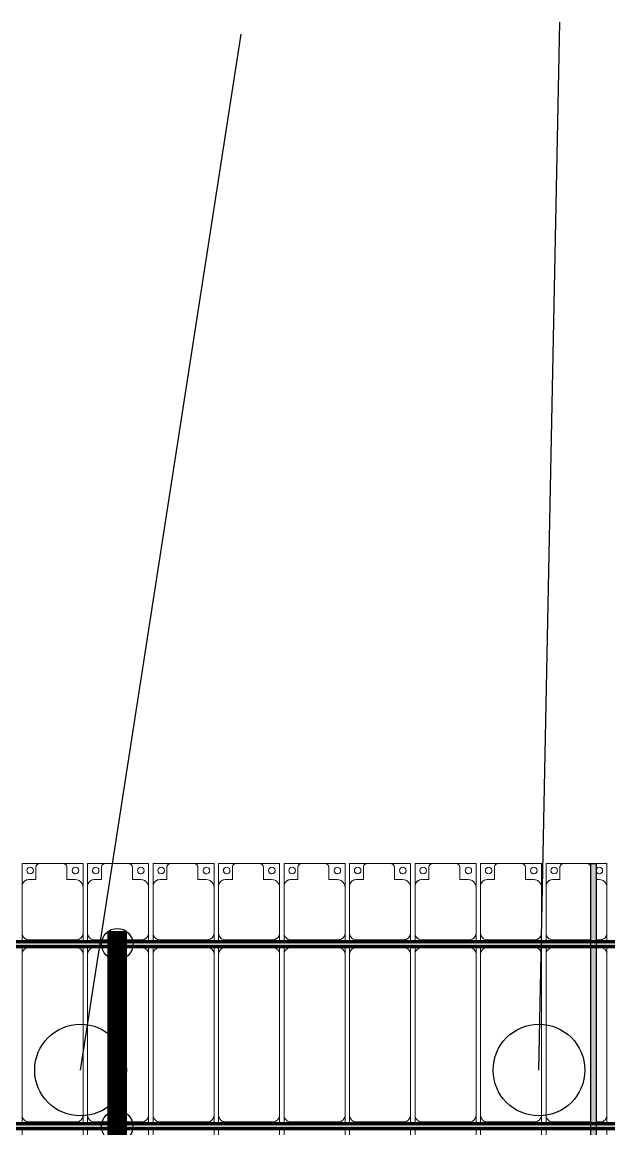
# Model space of a CAD drawing. Header units: millimetres. Extents: x -291190 to 146725, y 19759 to 185158.
# Drawn here: x -59906 to -55426, y 157191 to 165639 of the extents above; entities that cross this region are included whole.
import ezdxf

# ---------------------------------------------------------------- set-up
doc = ezdxf.new("R2010")
doc.units = ezdxf.units.MM
doc.layers.add('A-GENM', color=13, linetype='Continuous', lineweight=9)
doc.layers.add('S-BEAM', color=12, linetype='Continuous', lineweight=9)
for name, color, linetype in [('GC-BICH NEO', 6, 'Continuous'), ('GC-DAY NEO', 5, 'Continuous'), ('GC-HOP 40x60 GIA CUONG', 1, 'Continuous')]:
    doc.layers.add(name, color=color, linetype=linetype)

# ---------------------------------------------------------------- blocks, each defined once
blk = doc.blocks.new('Dải phao đi lại kèm đỡ invester - DẢI PHAO ĐI LẠI-60252-KHUNG KẾT CẤU BÈ PIN 4')
at = {"layer": 'A-GENM', "color": 7}
for p, q in [((120258.4, 713.3), (120258.4, 769.7)), ((120258.4, 713.3), (120258.4, 769.7)), ((120723.4, 769.7), (120723.4, 713.3)), ((120723.4, 769.7), (120723.4, 713.3)), ((120758.4, 713.3), (120758.4, 769.7)), ((120758.4, 713.3), (120758.4, 769.7)), ((121223.4, 769.7), (121223.4, 713.3)), ((121223.4, 769.7), (121223.4, 713.3)), ((121258.4, 713.3), (121258.4, 769.7)), ((121258.4, 713.3), (121258.4, 769.7)), ((121723.4, 769.7), (121723.4, 713.3)), ((121723.4, 769.7), (121723.4, 713.3)), ((121758.4, 713.3), (121758.4, 769.7)), ((121758.4, 713.3), (121758.4, 769.7)), ((122223.4, 769.7), (122223.4, 713.3)), ((122223.4, 769.7), (122223.4, 713.3)), ((122258.4, 713.3), (122258.4, 769.7)), ((122258.4, 713.3), (122258.4, 769.7)), ((122723.4, 769.7), (122723.4, 713.3)), ((122723.4, 769.7), (122723.4, 713.3)), ((122758.4, 713.3), (122758.4, 769.7)), ((122758.4, 713.3), (122758.4, 769.7)), ((123223.4, 769.7), (123223.4, 713.3)), ((123223.4, 769.7), (123223.4, 713.3)), ((123258.4, 713.3), (123258.4, 769.7)), ((123258.4, 713.3), (123258.4, 769.7)), ((123723.4, 769.7), (123723.4, 713.3)), ((123723.4, 769.7), (123723.4, 713.3)), ((123758.4, 713.3), (123758.4, 769.7)), ((123758.4, 713.3), (123758.4, 769.7)), ((124223.4, 769.7), (124223.4, 713.3)), ((124223.4, 769.7), (124223.4, 713.3)), ((124258.4, 713.3), (124258.4, 769.7)), ((124258.4, 713.3), (124258.4, 769.7)), ((124723.4, 769.7), (124723.4, 713.3)), ((120258.4, 610.3), (120258.4, 673.3)), ((120258.4, 610.3), (120258.4, 673.3)), ((120258.4, 610.3), (120258.4, -620.3)), ((120341.4, 660.3), (120308.4, 660.3)), ((120673.4, 660.3), (120381.4, 660.3)), ((120723.4, 673.3), (120723.4, 610.3)), ((120723.4, 673.3), (120723.4, 610.3)), ((120723.4, -620.3), (120723.4, 610.3)), ((120758.4, 610.3), (120758.4, 673.3)), ((120758.4, 610.3), (120758.4, 673.3)), ((120758.4, 610.3), (120758.4, -620.3)), ((121173.4, 660.3), (120808.4, 660.3)), ((121223.4, 673.3), (121223.4, 610.3)), ((121223.4, 673.3), (121223.4, 610.3)), ((121223.4, -620.3), (121223.4, 610.3)), ((121258.4, 610.3), (121258.4, 673.3)), ((121258.4, 610.3), (121258.4, 673.3)), ((121258.4, 610.3), (121258.4, -620.3)), ((121673.4, 660.3), (121308.4, 660.3)), ((121723.4, 673.3), (121723.4, 610.3)), ((121723.4, 673.3), (121723.4, 610.3)), ((121723.4, -620.3), (121723.4, 610.3)), ((121758.4, 610.3), (121758.4, 673.3)), ((121758.4, 610.3), (121758.4, 673.3)), ((121758.4, 610.3), (121758.4, -620.3)), ((122173.4, 660.3), (121808.4, 660.3)), ((122223.4, 673.3), (122223.4, 610.3)), ((122223.4, 673.3), (122223.4, 610.3)), ((122223.4, -620.3), (122223.4, 610.3)), ((122258.4, 610.3), (122258.4, 673.3)), ((122258.4, 610.3), (122258.4, 673.3)), ((122258.4, 610.3), (122258.4, -620.3)), ((122673.4, 660.3), (122308.4, 660.3)), ((122723.4, 673.3), (122723.4, 610.3)), ((122723.4, 673.3), (122723.4, 610.3)), ((122723.4, -620.3), (122723.4, 610.3)), ((122758.4, 610.3), (122758.4, 673.3)), ((122758.4, 610.3), (122758.4, 673.3)), ((122758.4, 610.3), (122758.4, -620.3)), ((123173.4, 660.3), (122808.4, 660.3)), ((123223.4, 673.3), (123223.4, 610.3)), ((123223.4, 673.3), (123223.4, 610.3)), ((123223.4, -620.3), (123223.4, 610.3)), ((123258.4, 610.3), (123258.4, 673.3)), ((123258.4, 610.3), (123258.4, 673.3)), ((123258.4, 610.3), (123258.4, -620.3)), ((123673.4, 660.3), (123308.4, 660.3)), ((123723.4, 673.3), (123723.4, 610.3)), ((123723.4, 673.3), (123723.4, 610.3)), ((123723.4, -620.3), (123723.4, 610.3)), ((123758.4, 610.3), (123758.4, 673.3)), ((123758.4, 610.3), (123758.4, 673.3)), ((123758.4, 610.3), (123758.4, -620.3)), ((124173.4, 660.3), (123808.4, 660.3)), ((124223.4, 673.3), (124223.4, 610.3)), ((124223.4, 673.3), (124223.4, 610.3)), ((124223.4, -620.3), (124223.4, 610.3)), ((124258.4, 610.3), (124258.4, 673.3)), ((124258.4, 610.3), (124258.4, 673.3)), ((124258.4, 610.3), (124258.4, -620.3)), ((124673.4, 660.3), (124308.4, 660.3)), ((124723.4, 673.3), (124723.4, 610.3)), ((124723.4, -620.3), (124723.4, 610.3)), ((120258.4, -676.7), (120258.4, -620.3)), ((120258.4, -676.7), (120258.4, -620.3)), ((120308.4, -670.3), (120341.4, -670.3)), ((120381.4, -670.3), (120673.4, -670.3)), ((120723.4, -620.3), (120723.4, -676.7)), ((120723.4, -620.3), (120723.4, -676.7)), ((120758.4, -676.7), (120758.4, -620.3)), ((120758.4, -676.7), (120758.4, -620.3)), ((120808.4, -670.3), (121173.4, -670.3)), ((121223.4, -620.3), (121223.4, -676.7)), ((121223.4, -620.3), (121223.4, -676.7)), ((121258.4, -676.7), (121258.4, -620.3)), ((121258.4, -676.7), (121258.4, -620.3)), ((121308.4, -670.3), (121673.4, -670.3)), ((121723.4, -620.3), (121723.4, -676.7)), ((121723.4, -620.3), (121723.4, -676.7)), ((121758.4, -676.7), (121758.4, -620.3)), ((121758.4, -676.7), (121758.4, -620.3)), ((121808.4, -670.3), (122173.4, -670.3)), ((122223.4, -620.3), (122223.4, -676.7)), ((122223.4, -620.3), (122223.4, -676.7)), ((122258.4, -676.7), (122258.4, -620.3)), ((122258.4, -676.7), (122258.4, -620.3)), ((122308.4, -670.3), (122673.4, -670.3)), ((122723.4, -620.3), (122723.4, -676.7)), ((122723.4, -620.3), (122723.4, -676.7)), ((122758.4, -676.7), (122758.4, -620.3)), ((122758.4, -676.7), (122758.4, -620.3)), ((122808.4, -670.3), (123173.4, -670.3)), ((123223.4, -620.3), (123223.4, -676.7)), ((123223.4, -620.3), (123223.4, -676.7)), ((123258.4, -676.7), (123258.4, -620.3)), ((123258.4, -676.7), (123258.4, -620.3)), ((123308.4, -670.3), (123673.4, -670.3)), ((123723.4, -620.3), (123723.4, -676.7)), ((123723.4, -620.3), (123723.4, -676.7)), ((123758.4, -676.7), (123758.4, -620.3)), ((123758.4, -676.7), (123758.4, -620.3)), ((123808.4, -670.3), (124173.4, -670.3)), ((124223.4, -620.3), (124223.4, -676.7)), ((124223.4, -620.3), (124223.4, -676.7)), ((124258.4, -676.7), (124258.4, -620.3)), ((124258.4, -676.7), (124258.4, -620.3)), ((124308.4, -670.3), (124673.4, -670.3)), ((124723.4, -620.3), (124723.4, -676.7)), ((124723.4, -620.3), (124723.4, -676.7)), ((120258.4, -779.7), (120258.4, -716.7)), ((120258.4, -779.7), (120258.4, -716.7)), ((120341.4, -729.7), (120308.4, -729.7)), ((120673.4, -729.7), (120381.4, -729.7)), ((120723.4, -716.7), (120723.4, -779.7)), ((120723.4, -716.7), (120723.4, -779.7)), ((120758.4, -779.7), (120758.4, -716.7)), ((120758.4, -779.7), (120758.4, -716.7)), ((121173.4, -729.7), (120808.4, -729.7)), ((121223.4, -716.7), (121223.4, -779.7)), ((121223.4, -716.7), (121223.4, -779.7)), ((121258.4, -779.7), (121258.4, -716.7)), ((121258.4, -779.7), (121258.4, -716.7)), ((121673.4, -729.7), (121308.4, -729.7)), ((121723.4, -716.7), (121723.4, -779.7)), ((121723.4, -716.7), (121723.4, -779.7)), ((121758.4, -779.7), (121758.4, -716.7)), ((121758.4, -779.7), (121758.4, -716.7)), ((122173.4, -729.7), (121808.4, -729.7)), ((122223.4, -716.7), (122223.4, -779.7)), ((122223.4, -716.7), (122223.4, -779.7)), ((122258.4, -779.7), (122258.4, -716.7)), ((122258.4, -779.7), (122258.4, -716.7)), ((122673.4, -729.7), (122308.4, -729.7)), ((122723.4, -716.7), (122723.4, -779.7)), ((122723.4, -716.7), (122723.4, -779.7)), ((122758.4, -779.7), (122758.4, -716.7)), ((122758.4, -779.7), (122758.4, -716.7)), ((123173.4, -729.7), (122808.4, -729.7)), ((123223.4, -716.7), (123223.4, -779.7)), ((123223.4, -716.7), (123223.4, -779.7)), ((123258.4, -779.7), (123258.4, -716.7)), ((123258.4, -779.7), (123258.4, -716.7)), ((123673.4, -729.7), (123308.4, -729.7)), ((123723.4, -716.7), (123723.4, -779.7)), ((123723.4, -716.7), (123723.4, -779.7)), ((123758.4, -779.7), (123758.4, -716.7)), ((123758.4, -779.7), (123758.4, -716.7)), ((124173.4, -729.7), (123808.4, -729.7)), ((124223.4, -716.7), (124223.4, -779.7)), ((124223.4, -716.7), (124223.4, -779.7)), ((124258.4, -779.7), (124258.4, -716.7)), ((124258.4, -779.7), (124258.4, -716.7)), ((124673.4, -729.7), (124308.4, -729.7)), ((124723.4, -716.7), (124723.4, -779.7)), ((120258.4, -779.7), (120258.4, -1129.7)), ((120723.4, -1139.7), (120723.4, -779.7)), ((120758.4, -779.7), (120758.4, -1129.7)), ((121223.4, -1139.7), (121223.4, -779.7)), ((121258.4, -779.7), (121258.4, -1129.7)), ((121723.4, -1139.7), (121723.4, -779.7)), ((121758.4, -779.7), (121758.4, -1129.7)), ((122223.4, -1139.7), (122223.4, -779.7)), ((122258.4, -779.7), (122258.4, -1129.7)), ((122723.4, -1139.7), (122723.4, -779.7)), ((122758.4, -779.7), (122758.4, -1129.7)), ((123223.4, -1139.7), (123223.4, -779.7)), ((123258.4, -779.7), (123258.4, -1129.7)), ((123723.4, -1139.7), (123723.4, -779.7)), ((123758.4, -779.7), (123758.4, -1129.7)), ((124223.4, -1139.7), (124223.4, -779.7)), ((124258.4, -779.7), (124258.4, -1129.7)), ((124723.4, -1139.7), (124723.4, -779.7)), ((120258.4, -1312.2), (120258.4, -1129.7)), ((120258.4, -1129.7), (120258.4, -1312.2)), ((120723.4, -1139.7), (120723.4, -1312.2)), ((120723.4, -1312.2), (120723.4, -1139.7)), ((120758.4, -1312.2), (120758.4, -1129.7)), ((120758.4, -1129.7), (120758.4, -1312.2)), ((121223.4, -1139.7), (121223.4, -1312.2)), ((121223.4, -1312.2), (121223.4, -1139.7)), ((121258.4, -1312.2), (121258.4, -1129.7)), ((121258.4, -1129.7), (121258.4, -1312.2)), ((121723.4, -1139.7), (121723.4, -1312.2)), ((121723.4, -1312.2), (121723.4, -1139.7)), ((121758.4, -1312.2), (121758.4, -1129.7)), ((121758.4, -1129.7), (121758.4, -1312.2)), ((122223.4, -1139.7), (122223.4, -1312.2)), ((122223.4, -1312.2), (122223.4, -1139.7)), ((122258.4, -1312.2), (122258.4, -1129.7)), ((122258.4, -1129.7), (122258.4, -1312.2)), ((122723.4, -1139.7), (122723.4, -1312.2)), ((122723.4, -1312.2), (122723.4, -1139.7)), ((122758.4, -1312.2), (122758.4, -1129.7)), ((122758.4, -1129.7), (122758.4, -1312.2)), ((123223.4, -1139.7), (123223.4, -1312.2)), ((123223.4, -1312.2), (123223.4, -1139.7)), ((123258.4, -1312.2), (123258.4, -1129.7)), ((123258.4, -1129.7), (123258.4, -1312.2)), ((123723.4, -1139.7), (123723.4, -1312.2)), ((123723.4, -1312.2), (123723.4, -1139.7)), ((123758.4, -1312.2), (123758.4, -1129.7)), ((123758.4, -1129.7), (123758.4, -1312.2)), ((124223.4, -1139.7), (124223.4, -1312.2)), ((124223.4, -1312.2), (124223.4, -1139.7)), ((124258.4, -1312.2), (124258.4, -1129.7)), ((124258.4, -1129.7), (124258.4, -1312.2)), ((124723.4, -1139.7), (124723.4, -1312.2)), ((124723.4, -1312.2), (124723.4, -1139.7)), ((120318.4, -1189.7), (120341.4, -1189.7)), ((120381.8, -1189.7), (120381.8, -1282.2)), ((120618.2, -1282.2), (120618.2, -1189.7)), ((120618.2, -1189.7), (120673.4, -1189.7)), ((120818.4, -1189.7), (120881.8, -1189.7)), ((120881.8, -1189.7), (120881.8, -1282.2)), ((121118.2, -1282.2), (121118.2, -1189.7)), ((121118.2, -1189.7), (121173.4, -1189.7)), ((121318.4, -1189.7), (121381.8, -1189.7)), ((121381.8, -1189.7), (121381.8, -1282.2)), ((121618.2, -1282.2), (121618.2, -1189.7)), ((121618.2, -1189.7), (121673.4, -1189.7)), ((121818.4, -1189.7), (121881.8, -1189.7)), ((121881.8, -1189.7), (121881.8, -1282.2)), ((122118.2, -1282.2), (122118.2, -1189.7)), ((122118.2, -1189.7), (122173.4, -1189.7)), ((122318.4, -1189.7), (122381.8, -1189.7)), ((122381.8, -1189.7), (122381.8, -1282.2)), ((122618.2, -1282.2), (122618.2, -1189.7)), ((122618.2, -1189.7), (122673.4, -1189.7)), ((122818.4, -1189.7), (122881.8, -1189.7)), ((122881.8, -1189.7), (122881.8, -1282.2)), ((123118.2, -1282.2), (123118.2, -1189.7)), ((123118.2, -1189.7), (123173.4, -1189.7)), ((123318.4, -1189.7), (123381.8, -1189.7)), ((123381.8, -1189.7), (123381.8, -1282.2)), ((123618.2, -1282.2), (123618.2, -1189.7)), ((123618.2, -1189.7), (123673.4, -1189.7)), ((123818.4, -1189.7), (123881.8, -1189.7)), ((123881.8, -1189.7), (123881.8, -1282.2)), ((124118.2, -1282.2), (124118.2, -1189.7)), ((124118.2, -1189.7), (124173.4, -1189.7)), ((124318.4, -1189.7), (124381.8, -1189.7)), ((124381.8, -1189.7), (124381.8, -1282.2)), ((124618.2, -1282.2), (124618.2, -1189.7)), ((124618.2, -1189.7), (124673.4, -1189.7)), ((120341.4, -1312.2), (120258.4, -1312.2)), ((120258.4, -1312.2), (120341.4, -1312.2)), ((120411.8, -1312.2), (120381.4, -1312.2)), ((120381.4, -1312.2), (120411.8, -1312.2)), ((120411.8, -1312.2), (120588.2, -1312.2)), ((120723.4, -1312.2), (120588.2, -1312.2)), ((120588.2, -1312.2), (120723.4, -1312.2)), ((120911.8, -1312.2), (120758.4, -1312.2)), ((120758.4, -1312.2), (120911.8, -1312.2)), ((120911.8, -1312.2), (121088.2, -1312.2)), ((121223.4, -1312.2), (121088.2, -1312.2)), ((121088.2, -1312.2), (121223.4, -1312.2)), ((121411.8, -1312.2), (121258.4, -1312.2)), ((121258.4, -1312.2), (121411.8, -1312.2)), ((121411.8, -1312.2), (121588.2, -1312.2)), ((121723.4, -1312.2), (121588.2, -1312.2)), ((121588.2, -1312.2), (121723.4, -1312.2)), ((121911.8, -1312.2), (121758.4, -1312.2)), ((121758.4, -1312.2), (121911.8, -1312.2)), ((121911.8, -1312.2), (122088.2, -1312.2)), ((122223.4, -1312.2), (122088.2, -1312.2)), ((122088.2, -1312.2), (122223.4, -1312.2)), ((122411.8, -1312.2), (122258.4, -1312.2)), ((122258.4, -1312.2), (122411.8, -1312.2)), ((122411.8, -1312.2), (122588.2, -1312.2)), ((122723.4, -1312.2), (122588.2, -1312.2)), ((122588.2, -1312.2), (122723.4, -1312.2)), ((122911.8, -1312.2), (122758.4, -1312.2)), ((122758.4, -1312.2), (122911.8, -1312.2)), ((122911.8, -1312.2), (123088.2, -1312.2)), ((123223.4, -1312.2), (123088.2, -1312.2)), ((123088.2, -1312.2), (123223.4, -1312.2)), ((123411.8, -1312.2), (123258.4, -1312.2)), ((123258.4, -1312.2), (123411.8, -1312.2)), ((123411.8, -1312.2), (123588.2, -1312.2)), ((123723.4, -1312.2), (123588.2, -1312.2)), ((123588.2, -1312.2), (123723.4, -1312.2)), ((123911.8, -1312.2), (123758.4, -1312.2)), ((123758.4, -1312.2), (123911.8, -1312.2)), ((123911.8, -1312.2), (124088.2, -1312.2)), ((124223.4, -1312.2), (124088.2, -1312.2)), ((124088.2, -1312.2), (124223.4, -1312.2)), ((124411.8, -1312.2), (124258.4, -1312.2)), ((124258.4, -1312.2), (124411.8, -1312.2)), ((124411.8, -1312.2), (124588.2, -1312.2)), ((124723.4, -1312.2), (124588.2, -1312.2)), ((124588.2, -1312.2), (124723.4, -1312.2))]:
    blk.add_line(p, q, dxfattribs=at)
for centre, radius, start, end in [((120308.4, 610.3), 50, 90, 180), ((120308.4, 610.3), 50, 150, 180), ((120308.4, 610.3), 50, 105, 120), ((120673.4, 610.3), 50, 360, 90), ((120673.4, 610.3), 50, 60, 90), ((120673.4, 610.3), 50, 15, 30), ((120808.4, 610.3), 50, 90, 180), ((120808.4, 610.3), 50, 150, 180), ((120808.4, 610.3), 50, 105, 120), ((121173.4, 610.3), 50, 360, 90), ((121173.4, 610.3), 50, 60, 90), ((121173.4, 610.3), 50, 15, 30), ((121308.4, 610.3), 50, 90, 180), ((121308.4, 610.3), 50, 150, 180), ((121308.4, 610.3), 50, 105, 120), ((121673.4, 610.3), 50, 360, 90), ((121673.4, 610.3), 50, 60, 90), ((121673.4, 610.3), 50, 15, 30), ((121808.4, 610.3), 50, 90, 180), ((121808.4, 610.3), 50, 150, 180), ((121808.4, 610.3), 50, 105, 120), ((122173.4, 610.3), 50, 360, 90), ((122173.4, 610.3), 50, 60, 90), ((122173.4, 610.3), 50, 15, 30), ((122308.4, 610.3), 50, 90, 180), ((122308.4, 610.3), 50, 150, 180), ((122308.4, 610.3), 50, 105, 120), ((122673.4, 610.3), 50, 360, 90), ((122673.4, 610.3), 50, 60, 90), ((122673.4, 610.3), 50, 15, 30), ((122808.4, 610.3), 50, 90, 180), ((122808.4, 610.3), 50, 150, 180), ((122808.4, 610.3), 50, 105, 120), ((123173.4, 610.3), 50, 360, 90), ((123173.4, 610.3), 50, 60, 90), ((123173.4, 610.3), 50, 15, 30), ((123308.4, 610.3), 50, 90, 180), ((123308.4, 610.3), 50, 150, 180), ((123308.4, 610.3), 50, 105, 120), ((123673.4, 610.3), 50, 360, 90), ((123673.4, 610.3), 50, 60, 90), ((123673.4, 610.3), 50, 15, 30), ((123808.4, 610.3), 50, 90, 180), ((123808.4, 610.3), 50, 150, 180), ((124173.4, 610.3), 50, 360, 90), ((124173.4, 610.3), 50, 60, 90), ((124173.4, 610.3), 50, 15, 30), ((124308.4, 610.3), 50, 90, 180), ((124308.4, 610.3), 50, 150, 180), ((124308.4, 610.3), 50, 105, 120), ((124673.4, 610.3), 50, 360, 90), ((124673.4, 610.3), 50, 60, 90), ((124673.4, 610.3), 50, 15, 30), ((120308.4, -620.3), 50, 180, 270), ((120308.4, -620.3), 50, 195, 210), ((120308.4, -620.3), 50, 240, 270), ((120673.4, -620.3), 50, 270, 0), ((120673.4, -620.3), 50, 270, 300), ((120673.4, -620.3), 50, 330, 0), ((120808.4, -620.3), 50, 180, 270), ((120808.4, -620.3), 50, 195, 210), ((120808.4, -620.3), 50, 240, 270), ((121173.4, -620.3), 50, 270, 0), ((121173.4, -620.3), 50, 270, 300), ((121173.4, -620.3), 50, 330, 0), ((121308.4, -620.3), 50, 180, 270), ((121308.4, -620.3), 50, 195, 210), ((121308.4, -620.3), 50, 240, 270), ((121673.4, -620.3), 50, 270, 0), ((121673.4, -620.3), 50, 270, 300), ((121673.4, -620.3), 50, 330, 0), ((121808.4, -620.3), 50, 180, 270), ((121808.4, -620.3), 50, 195, 210), ((121808.4, -620.3), 50, 240, 270), ((122173.4, -620.3), 50, 270, 0), ((122173.4, -620.3), 50, 270, 300), ((122173.4, -620.3), 50, 330, 0), ((122308.4, -620.3), 50, 180, 270), ((122308.4, -620.3), 50, 195, 210), ((122308.4, -620.3), 50, 240, 270), ((122673.4, -620.3), 50, 270, 0), ((122673.4, -620.3), 50, 270, 300), ((122673.4, -620.3), 50, 330, 0), ((122808.4, -620.3), 50, 180, 270), ((122808.4, -620.3), 50, 195, 210), ((122808.4, -620.3), 50, 240, 270), ((123173.4, -620.3), 50, 270, 0), ((123173.4, -620.3), 50, 270, 300), ((123173.4, -620.3), 50, 330, 0), ((123308.4, -620.3), 50, 180, 270), ((123308.4, -620.3), 50, 195, 210), ((123308.4, -620.3), 50, 240, 270), ((123673.4, -620.3), 50, 270, 0), ((123673.4, -620.3), 50, 270, 300), ((123673.4, -620.3), 50, 330, 0), ((123808.4, -620.3), 50, 180, 270), ((123808.4, -620.3), 50, 195, 210), ((123808.4, -620.3), 50, 255, 270), ((124173.4, -620.3), 50, 270, 0), ((124173.4, -620.3), 50, 270, 300), ((124173.4, -620.3), 50, 330, 0), ((124308.4, -620.3), 50, 180, 270), ((124308.4, -620.3), 50, 195, 210), ((124308.4, -620.3), 50, 240, 270), ((124673.4, -620.3), 50, 270, 0), ((124673.4, -620.3), 50, 270, 300), ((124673.4, -620.3), 50, 330, 0), ((120308.4, -779.7), 50, 90, 180), ((120308.4, -779.7), 50, 90, 165), ((120673.4, -779.7), 50, 360, 90), ((120673.4, -779.7), 50, 15, 90), ((120808.4, -779.7), 50, 90, 180), ((120808.4, -779.7), 50, 90, 165), ((121173.4, -779.7), 50, 360, 90), ((121173.4, -779.7), 50, 15, 90), ((121308.4, -779.7), 50, 90, 180), ((121308.4, -779.7), 50, 90, 165), ((121673.4, -779.7), 50, 360, 90), ((121673.4, -779.7), 50, 15, 90), ((121808.4, -779.7), 50, 90, 180), ((121808.4, -779.7), 50, 90, 165), ((122173.4, -779.7), 50, 360, 90), ((122173.4, -779.7), 50, 15, 90), ((122308.4, -779.7), 50, 90, 180), ((122308.4, -779.7), 50, 90, 165), ((122673.4, -779.7), 50, 360, 90), ((122673.4, -779.7), 50, 15, 90), ((122808.4, -779.7), 50, 90, 180), ((122808.4, -779.7), 50, 90, 165), ((123173.4, -779.7), 50, 360, 90), ((123173.4, -779.7), 50, 15, 90), ((123308.4, -779.7), 50, 90, 180), ((123308.4, -779.7), 50, 90, 165), ((123673.4, -779.7), 50, 360, 90), ((123673.4, -779.7), 50, 15, 90), ((123808.4, -779.7), 50, 90, 180), ((123808.4, -779.7), 50, 90, 165), ((124173.4, -779.7), 50, 360, 90), ((124173.4, -779.7), 50, 15, 90), ((124308.4, -779.7), 50, 90, 180), ((124308.4, -779.7), 50, 90, 165), ((124673.4, -779.7), 50, 360, 90), ((124673.4, -779.7), 50, 15, 90), ((120318.4, -1129.7), 60, 180, 270), ((120318.4, -1129.7), 60, 210, 270), ((120673.4, -1139.7), 50, 270, 360), ((120673.4, -1139.7), 50, 270, 345), ((120673.4, -1139.7), 50, 300, 315), ((120673.4, -1139.7), 50, 300, 315), ((120818.4, -1129.7), 60, 180, 270), ((120818.4, -1129.7), 60, 210, 270), ((121173.4, -1139.7), 50, 270, 360), ((121173.4, -1139.7), 50, 270, 345), ((121173.4, -1139.7), 50, 300, 315), ((121173.4, -1139.7), 50, 300, 315), ((121318.4, -1129.7), 60, 180, 270), ((121318.4, -1129.7), 60, 210, 270), ((121673.4, -1139.7), 50, 270, 360), ((121673.4, -1139.7), 50, 270, 345), ((121673.4, -1139.7), 50, 300, 315), ((121673.4, -1139.7), 50, 300, 315), ((121818.4, -1129.7), 60, 180, 270), ((121818.4, -1129.7), 60, 210, 270), ((122173.4, -1139.7), 50, 270, 360), ((122173.4, -1139.7), 50, 270, 345), ((122173.4, -1139.7), 50, 300, 315), ((122173.4, -1139.7), 50, 300, 315), ((122318.4, -1129.7), 60, 180, 270), ((122318.4, -1129.7), 60, 210, 270), ((122673.4, -1139.7), 50, 270, 360), ((122673.4, -1139.7), 50, 270, 345), ((122673.4, -1139.7), 50, 300, 315), ((122673.4, -1139.7), 50, 300, 315), ((122818.4, -1129.7), 60, 180, 270), ((122818.4, -1129.7), 60, 210, 270), ((123173.4, -1139.7), 50, 270, 360), ((123173.4, -1139.7), 50, 270, 345), ((123173.4, -1139.7), 50, 300, 315), ((123173.4, -1139.7), 50, 300, 315), ((123318.4, -1129.7), 60, 180, 270), ((123318.4, -1129.7), 60, 210, 270), ((123673.4, -1139.7), 50, 270, 360), ((123673.4, -1139.7), 50, 270, 345), ((123673.4, -1139.7), 50, 300, 315), ((123673.4, -1139.7), 50, 300, 315), ((123818.4, -1129.7), 60, 180, 270), ((123818.4, -1129.7), 60, 210, 270), ((124173.4, -1139.7), 50, 270, 360), ((124173.4, -1139.7), 50, 270, 345), ((124173.4, -1139.7), 50, 300, 315), ((124173.4, -1139.7), 50, 300, 315), ((124318.4, -1129.7), 60, 180, 270), ((124318.4, -1129.7), 60, 210, 270), ((124673.4, -1139.7), 50, 270, 360), ((124673.4, -1139.7), 50, 270, 345), ((124673.4, -1139.7), 50, 300, 315), ((124673.4, -1139.7), 50, 300, 315), ((120316.8, -1258.6), 25, 90, 270), ((120316.8, -1258.6), 25, 180, 270), ((120316.8, -1258.6), 25, 90, 165), ((120316.8, -1258.6), 25, 15, 90), ((120316.8, -1258.6), 25, 75, 90), ((120316.8, -1258.6), 25, 270, 345), ((120316.8, -1258.6), 25, 270, 345), ((120316.8, -1258.6), 25, 15, 60), ((120661.8, -1258.6), 25, 90, 270), ((120661.8, -1258.6), 25, 180, 270), ((120661.8, -1258.6), 25, 90, 165), ((120661.8, -1258.6), 25, 270, 90), ((120661.8, -1258.6), 25, 15, 90), ((120661.8, -1258.6), 25, 270, 0), ((120816.8, -1258.6), 25, 90, 270), ((120816.8, -1258.6), 25, 180, 270), ((120816.8, -1258.6), 25, 90, 165), ((120816.8, -1258.6), 25, 270, 90), ((120816.8, -1258.6), 25, 75, 90), ((120816.8, -1258.6), 25, 270, 360), ((120816.8, -1258.6), 25, 15, 60), ((121161.8, -1258.6), 25, 90, 270), ((121161.8, -1258.6), 25, 180, 270), ((121161.8, -1258.6), 25, 90, 165), ((121161.8, -1258.6), 25, 270, 90), ((121161.8, -1258.6), 25, 15, 90), ((121161.8, -1258.6), 25, 270, 0), ((121316.8, -1258.6), 25, 90, 270), ((121316.8, -1258.6), 25, 180, 270), ((121316.8, -1258.6), 25, 90, 165), ((121316.8, -1258.6), 25, 270, 90), ((121316.8, -1258.6), 25, 75, 90), ((121316.8, -1258.6), 25, 270, 360), ((121316.8, -1258.6), 25, 15, 60), ((121661.8, -1258.6), 25, 90, 270), ((121661.8, -1258.6), 25, 180, 270), ((121661.8, -1258.6), 25, 90, 165), ((121661.8, -1258.6), 25, 270, 90), ((121661.8, -1258.6), 25, 15, 90), ((121661.8, -1258.6), 25, 270, 0), ((121816.8, -1258.6), 25, 90, 270), ((121816.8, -1258.6), 25, 180, 270), ((121816.8, -1258.6), 25, 90, 165), ((121816.8, -1258.6), 25, 270, 90), ((121816.8, -1258.6), 25, 75, 90), ((121816.8, -1258.6), 25, 270, 360), ((121816.8, -1258.6), 25, 15, 60), ((122161.8, -1258.6), 25, 90, 270), ((122161.8, -1258.6), 25, 180, 270), ((122161.8, -1258.6), 25, 90, 165), ((122161.8, -1258.6), 25, 270, 90), ((122161.8, -1258.6), 25, 15, 90), ((122161.8, -1258.6), 25, 270, 0), ((122316.8, -1258.6), 25, 90, 270), ((122316.8, -1258.6), 25, 180, 270), ((122316.8, -1258.6), 25, 90, 165), ((122316.8, -1258.6), 25, 270, 90), ((122316.8, -1258.6), 25, 75, 90), ((122316.8, -1258.6), 25, 270, 360), ((122316.8, -1258.6), 25, 15, 60), ((122661.8, -1258.6), 25, 90, 270), ((122661.8, -1258.6), 25, 180, 270), ((122661.8, -1258.6), 25, 90, 165), ((122661.8, -1258.6), 25, 270, 90), ((122661.8, -1258.6), 25, 15, 90), ((122661.8, -1258.6), 25, 270, 0), ((122816.8, -1258.6), 25, 90, 270), ((122816.8, -1258.6), 25, 180, 270), ((122816.8, -1258.6), 25, 90, 165), ((122816.8, -1258.6), 25, 270, 90), ((122816.8, -1258.6), 25, 75, 90), ((122816.8, -1258.6), 25, 270, 360), ((122816.8, -1258.6), 25, 15, 60), ((123161.8, -1258.6), 25, 90, 270), ((123161.8, -1258.6), 25, 180, 270), ((123161.8, -1258.6), 25, 90, 165), ((123161.8, -1258.6), 25, 270, 90), ((123161.8, -1258.6), 25, 15, 90), ((123161.8, -1258.6), 25, 270, 0), ((123316.8, -1258.6), 25, 90, 270), ((123316.8, -1258.6), 25, 180, 270), ((123316.8, -1258.6), 25, 90, 165), ((123316.8, -1258.6), 25, 270, 90), ((123316.8, -1258.6), 25, 75, 90), ((123316.8, -1258.6), 25, 270, 360), ((123316.8, -1258.6), 25, 15, 60), ((123661.8, -1258.6), 25, 90, 270), ((123661.8, -1258.6), 25, 180, 270), ((123661.8, -1258.6), 25, 90, 165), ((123661.8, -1258.6), 25, 270, 90), ((123661.8, -1258.6), 25, 15, 90), ((123661.8, -1258.6), 25, 270, 0), ((123816.8, -1258.6), 25, 90, 270), ((123816.8, -1258.6), 25, 180, 270), ((123816.8, -1258.6), 25, 90, 165), ((123816.8, -1258.6), 25, 270, 90), ((123816.8, -1258.6), 25, 75, 90), ((123816.8, -1258.6), 25, 270, 360), ((123816.8, -1258.6), 25, 15, 60), ((124161.8, -1258.6), 25, 90, 270), ((124161.8, -1258.6), 25, 180, 270), ((124161.8, -1258.6), 25, 90, 165), ((124161.8, -1258.6), 25, 270, 90), ((124161.8, -1258.6), 25, 15, 90), ((124161.8, -1258.6), 25, 270, 0), ((124316.8, -1258.6), 25, 90, 270), ((124316.8, -1258.6), 25, 180, 270), ((124316.8, -1258.6), 25, 90, 165), ((124316.8, -1258.6), 25, 270, 90), ((124316.8, -1258.6), 25, 75, 90), ((124316.8, -1258.6), 25, 270, 360), ((124316.8, -1258.6), 25, 15, 60), ((124661.8, -1258.6), 25, 90, 270), ((124661.8, -1258.6), 25, 180, 270), ((124661.8, -1258.6), 25, 90, 165), ((124661.8, -1258.6), 25, 270, 90), ((124661.8, -1258.6), 25, 15, 90), ((124661.8, -1258.6), 25, 270, 0), ((120411.8, -1282.2), 30, 180, 270), ((120411.8, -1282.2), 30, 195, 225), ((120411.8, -1282.2), 30, 195, 255), ((120411.8, -1282.2), 30, 195, 225), ((120411.8, -1282.2), 30, 240, 255), ((120411.8, -1282.2), 30, 240, 255), ((120588.2, -1282.2), 30, 270, 0), ((120588.2, -1282.2), 30, 285, 345), ((120588.2, -1282.2), 30, 285, 300), ((120588.2, -1282.2), 30, 285, 300), ((120588.2, -1282.2), 30, 330, 345), ((120588.2, -1282.2), 30, 330, 345), ((120911.8, -1282.2), 30, 180, 270), ((120911.8, -1282.2), 30, 195, 225), ((120911.8, -1282.2), 30, 195, 255), ((120911.8, -1282.2), 30, 195, 225), ((120911.8, -1282.2), 30, 240, 255), ((120911.8, -1282.2), 30, 240, 255), ((121088.2, -1282.2), 30, 270, 0), ((121088.2, -1282.2), 30, 285, 345), ((121088.2, -1282.2), 30, 285, 300), ((121088.2, -1282.2), 30, 285, 300), ((121088.2, -1282.2), 30, 330, 345), ((121088.2, -1282.2), 30, 330, 345), ((121411.8, -1282.2), 30, 180, 270), ((121411.8, -1282.2), 30, 195, 225), ((121411.8, -1282.2), 30, 195, 255), ((121411.8, -1282.2), 30, 195, 225), ((121411.8, -1282.2), 30, 240, 255), ((121411.8, -1282.2), 30, 240, 255), ((121588.2, -1282.2), 30, 270, 0), ((121588.2, -1282.2), 30, 285, 345), ((121588.2, -1282.2), 30, 285, 300), ((121588.2, -1282.2), 30, 285, 300), ((121588.2, -1282.2), 30, 330, 345), ((121588.2, -1282.2), 30, 330, 345), ((121911.8, -1282.2), 30, 180, 270), ((121911.8, -1282.2), 30, 195, 225), ((121911.8, -1282.2), 30, 195, 255), ((121911.8, -1282.2), 30, 195, 225), ((121911.8, -1282.2), 30, 240, 255), ((121911.8, -1282.2), 30, 240, 255), ((122088.2, -1282.2), 30, 270, 0), ((122088.2, -1282.2), 30, 285, 345), ((122088.2, -1282.2), 30, 285, 300), ((122088.2, -1282.2), 30, 285, 300), ((122088.2, -1282.2), 30, 330, 345), ((122088.2, -1282.2), 30, 330, 345), ((122411.8, -1282.2), 30, 180, 270), ((122411.8, -1282.2), 30, 195, 225), ((122411.8, -1282.2), 30, 195, 255), ((122411.8, -1282.2), 30, 195, 225), ((122411.8, -1282.2), 30, 240, 255), ((122411.8, -1282.2), 30, 240, 255), ((122588.2, -1282.2), 30, 270, 0), ((122588.2, -1282.2), 30, 285, 345), ((122588.2, -1282.2), 30, 285, 300), ((122588.2, -1282.2), 30, 285, 300), ((122588.2, -1282.2), 30, 330, 345), ((122588.2, -1282.2), 30, 330, 345), ((122911.8, -1282.2), 30, 180, 270), ((122911.8, -1282.2), 30, 195, 225), ((122911.8, -1282.2), 30, 195, 255), ((122911.8, -1282.2), 30, 195, 225), ((122911.8, -1282.2), 30, 240, 255), ((122911.8, -1282.2), 30, 240, 255), ((123088.2, -1282.2), 30, 270, 0), ((123088.2, -1282.2), 30, 285, 345), ((123088.2, -1282.2), 30, 285, 300), ((123088.2, -1282.2), 30, 285, 300), ((123088.2, -1282.2), 30, 330, 345), ((123088.2, -1282.2), 30, 330, 345), ((123411.8, -1282.2), 30, 180, 270), ((123411.8, -1282.2), 30, 195, 225), ((123411.8, -1282.2), 30, 195, 255), ((123411.8, -1282.2), 30, 195, 225), ((123411.8, -1282.2), 30, 240, 255), ((123411.8, -1282.2), 30, 240, 255), ((123588.2, -1282.2), 30, 270, 0), ((123588.2, -1282.2), 30, 285, 345), ((123588.2, -1282.2), 30, 285, 300), ((123588.2, -1282.2), 30, 285, 300), ((123588.2, -1282.2), 30, 330, 345), ((123588.2, -1282.2), 30, 330, 345), ((123911.8, -1282.2), 30, 180, 270), ((123911.8, -1282.2), 30, 195, 225), ((123911.8, -1282.2), 30, 195, 255), ((123911.8, -1282.2), 30, 195, 225), ((123911.8, -1282.2), 30, 240, 255), ((123911.8, -1282.2), 30, 240, 255), ((124088.2, -1282.2), 30, 270, 0), ((124088.2, -1282.2), 30, 285, 345), ((124088.2, -1282.2), 30, 285, 300), ((124088.2, -1282.2), 30, 285, 300), ((124088.2, -1282.2), 30, 330, 345), ((124088.2, -1282.2), 30, 330, 345), ((124411.8, -1282.2), 30, 180, 270), ((124411.8, -1282.2), 30, 195, 225), ((124411.8, -1282.2), 30, 195, 255), ((124411.8, -1282.2), 30, 195, 225), ((124411.8, -1282.2), 30, 240, 255), ((124411.8, -1282.2), 30, 240, 255), ((124588.2, -1282.2), 30, 270, 0), ((124588.2, -1282.2), 30, 285, 345), ((124588.2, -1282.2), 30, 285, 300), ((124588.2, -1282.2), 30, 285, 300), ((124588.2, -1282.2), 30, 330, 345), ((124588.2, -1282.2), 30, 330, 345)]:
    blk.add_arc(centre, radius, start, end, dxfattribs=at)
blk = doc.blocks.new('Dầm C52 - Dầm C52-74423-KHUNG KẾT CẤU BÈ PIN 4')
at = {"layer": 'S-BEAM', "lineweight": 140}
blk.add_hatch(color=1, dxfattribs=at).paths.add_polyline_path([(-153612.4, 20), (-153612.4, -20), (153612.4, -20), (153612.4, 20), (-152772.8, 20)])
at = {"layer": 'S-BEAM', "color": 1, "lineweight": 140}
for p, q in [((-153612.4, 20), (153612.4, 20)), ((153612.4, -20), (-153612.4, -20))]:
    blk.add_line(p, q, dxfattribs=at)
blk = doc.blocks.new('Dầm C52 - Hộp 40x60-62905-KHUNG KẾT CẤU BÈ PIN 4')
at = {"layer": 'S-BEAM', "lineweight": 25}
blk.add_hatch(color=4, dxfattribs=at).paths.add_polyline_path([(-37712.2, -20), (37712.2, -20), (37712.2, 20), (-37712.2, 20)])
at = {"layer": 'S-BEAM', "color": 4, "lineweight": 25}
for p, q in [((-37712.2, 20), (37712.2, 20)), ((37712.2, 20), (37712.2, -20)), ((37712.2, -20), (-37712.2, -20))]:
    blk.add_line(p, q, dxfattribs=at)
blk = doc.blocks.new('Dầm C52 - Dầm C52-V30-KHUNG KẾT CẤU BÈ PIN 4')
at = {"layer": 'S-BEAM', "lineweight": 140}
blk.add_hatch(color=1, dxfattribs=at).paths.add_polyline_path([(-153612.4, 20), (-153612.4, -20), (153612.4, -20), (153612.4, 20), (-152772.8, 20)])
at = {"layer": 'S-BEAM', "color": 1, "lineweight": 140}
for p, q in [((-153612.4, 20), (153612.4, 20)), ((153612.4, -20), (-153612.4, -20))]:
    blk.add_line(p, q, dxfattribs=at)

msp = doc.modelspace()

# ---------------------------------------------------------------- linework, layer by layer
at = {"layer": 'GC-BICH NEO'}
for centre in [(-59460.1, 157640.2), (-55960.1, 157640.2)]:
    msp.add_circle(centre, 350, dxfattribs=at)
at = {"layer": 'GC-DAY NEO'}
for p, q in [((-55960.1, 157640.2), (-55799.6, 165638.6)), ((-59460.1, 157640.2), (-58233.1, 165545.5))]:
    msp.add_line(p, q, dxfattribs=at)
at = {"layer": 'GC-HOP 40x60 GIA CUONG', "const_width": 150}
msp.add_lwpolyline([(-59179.7, 143701.2), (-59179.7, 158701.2)], dxfattribs=at)
at = {"layer": 'GC-HOP 40x60 GIA CUONG'}
for centre in [(-59179.7, 158601.2), (-59179.7, 157211.2)]:
    msp.add_circle(centre, 120, dxfattribs=at)

# ---------------------------------------------------------------- block references
at = {"layer": 'A-GENM', "color": 7, "rotation": 180}
msp.add_blockref('Dải phao đi lại kèm đỡ invester - DẢI PHAO ĐI LẠI-60252-KHUNG KẾT CẤU BÈ PIN 4', (64817.6, 157904.6), dxfattribs=at)
at = {"layer": 'S-BEAM', "color": 4, "lineweight": 25, "rotation": 89.99999999999977}
msp.add_blockref('Dầm C52 - Hộp 40x60-62905-KHUNG KẾT CẤU BÈ PIN 4', (-55543.8, 121504.6), dxfattribs=at)
at = {"layer": 'S-BEAM', "color": 1, "lineweight": 140, "rotation": 180}
for name, p in [('Dầm C52 - Dầm C52-V30-KHUNG KẾT CẤU BÈ PIN 4', (-88196.3, 158601.2)), ('Dầm C52 - Dầm C52-74423-KHUNG KẾT CẤU BÈ PIN 4', (-88196.3, 157211.2))]:
    msp.add_blockref(name, p, dxfattribs=at)

doc.saveas('drawing.dxf')
